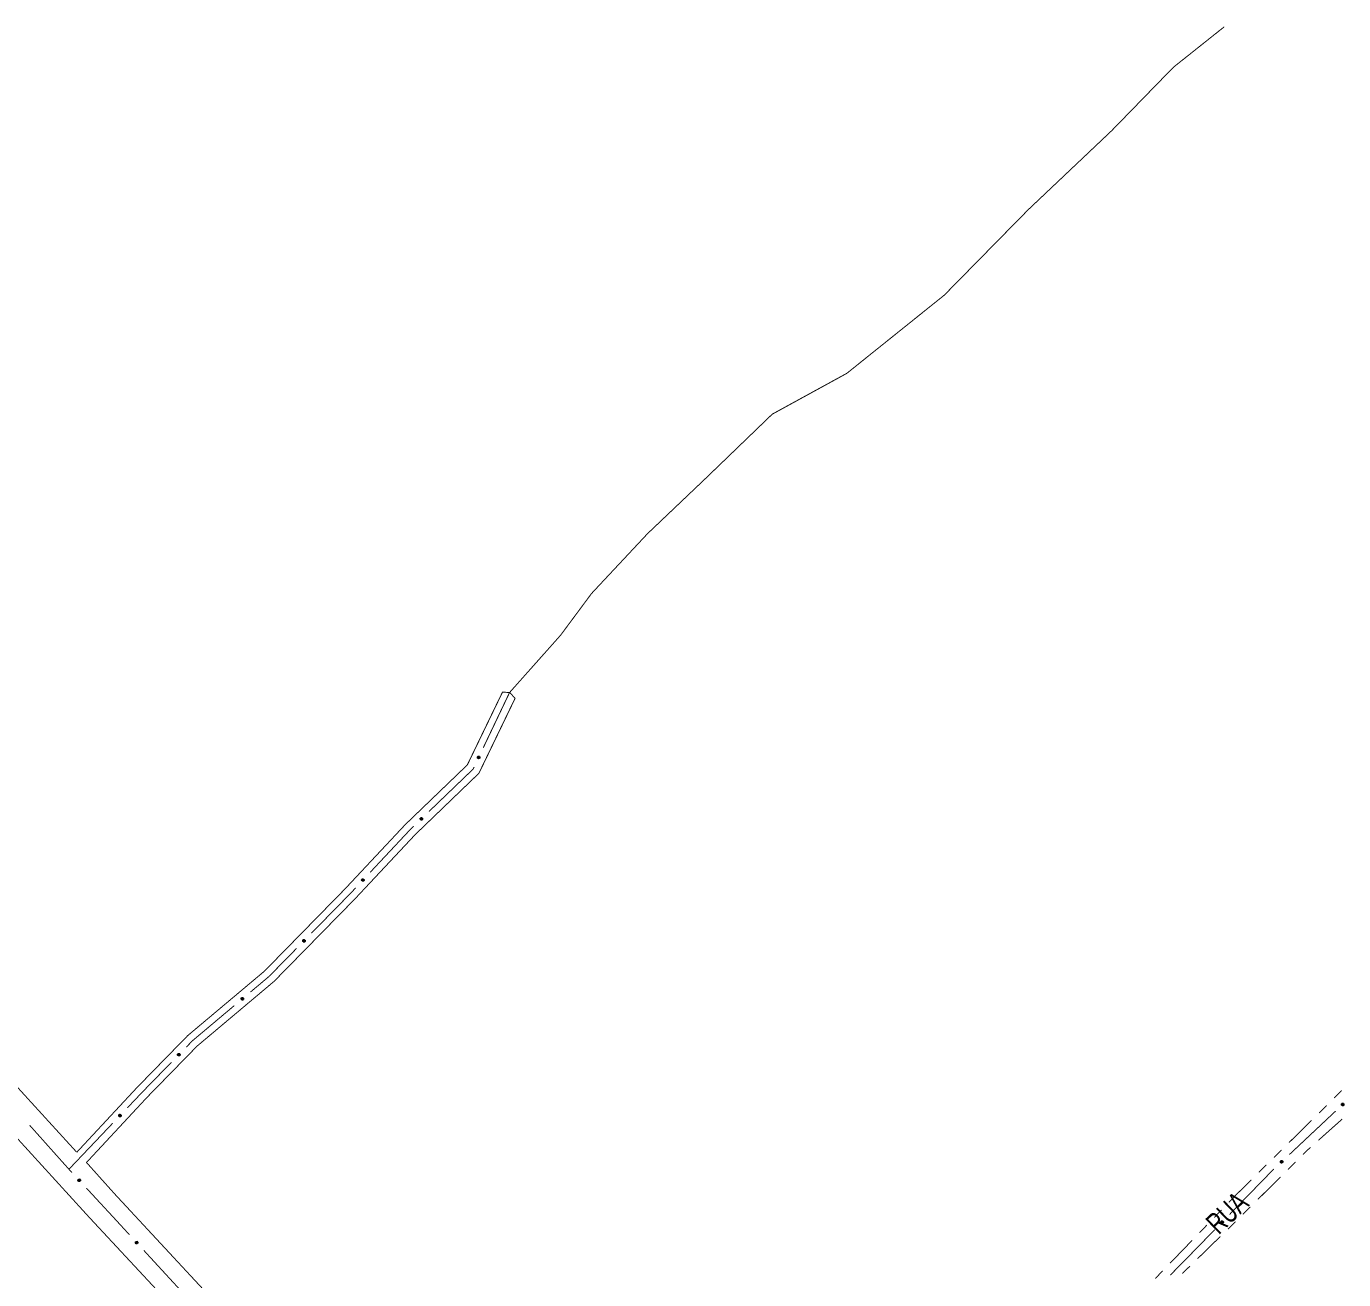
# Model space of a CAD drawing. Extents: x 205150 to 206910, y 4858726 to 4860849.
# Drawn here: x 205799.8 to 206048.7, y 4859552.2 to 4859789 of the extents above; entities that cross this region are included whole.
import ezdxf

# ---------------------------------------------------------------- set-up
doc = ezdxf.new("R2010")
doc.units = 0
doc.header["$LTSCALE"] = 1.5
doc.header["$MEASUREMENT"] = 0
doc.linetypes.add('TRACO_15', pattern=[3, 2, -1])
doc.linetypes.add('TRACO_25', pattern=[8, 3, -1, 1, -1, 1, -1])
for name, color, linetype in [('SV-CAMINHO-TRILHA', 20, 'CONTINUOUS'), ('SV-EIXO-ROD-ESTR', 7, 'CONTINUOUS'), ('SV-EIXO-RUA-N-PAV', 6, 'CONTINUOUS'), ('SV-EST-MUNIC-PAV', 20, 'CONTINUOUS'), ('SV-RUA-NAO-PAV-S-GUIA-C-GUIA', 7, 'CONTINUOUS'), ('SV-TXT-RUA-N-PAV-S-GUIA-C-GUIA', 7, 'CONTINUOUS')]:
    doc.layers.add(name, color=color, linetype=linetype)
doc.styles.add('ARIAL', font='ARIAL.TTF')

msp = doc.modelspace()

# ---------------------------------------------------------------- linework, layer by layer
at = {"layer": 'SV-CAMINHO-TRILHA', "linetype": 'TRACO_15', "const_width": 0.18, "flags": 128}
msp.add_lwpolyline([(205891.12, 4859663.18), (205900.76, 4859674.01), (205906.6, 4859681.88), (205917.18, 4859693.19), (205927.98, 4859703.46), (205940.74, 4859715.76), (205954.84, 4859723.48), (205973.25, 4859738.25), (205989.13, 4859754.41), (206004.89, 4859769.33), (206016.55, 4859781.31), (206026.15, 4859788.95)], dxfattribs=at)
at = {"layer": 'SV-EIXO-ROD-ESTR', "const_width": 0.18, "flags": 128}
for points in [[(205807.85, 4859573.1), (205800.42, 4859581.42)], [(205808.43, 4859572.48), (205807.85, 4859573.1)], [(205815.3, 4859565.05), (205811.15, 4859569.54)], [(205815.9, 4859564.41), (205815.3, 4859565.05)], [(205819.28, 4859560.73), (205815.9, 4859564.41)], [(205830.11, 4859548.95), (205821.99, 4859557.78)]]:
    msp.add_lwpolyline(points, dxfattribs=at)
at = {"layer": 'SV-EIXO-ROD-ESTR', "flags": 128}
for points in [[(205809.8, 4859570.83), (205809.75, 4859570.83), (205809.71, 4859570.84), (205809.68, 4859570.86), (205809.66, 4859570.89), (205809.63, 4859570.91), (205809.62, 4859570.95), (205809.61, 4859570.99), (205809.61, 4859571.04), (205809.62, 4859571.08), (205809.64, 4859571.11), (205809.67, 4859571.14), (205809.69, 4859571.16), (205809.73, 4859571.17), (205809.77, 4859571.18), (205809.82, 4859571.18), (205809.86, 4859571.17), (205809.89, 4859571.15), (205809.92, 4859571.13), (205809.94, 4859571.1), (205809.95, 4859571.06), (205809.96, 4859571.02), (205809.96, 4859570.97), (205809.95, 4859570.93), (205809.93, 4859570.9), (205809.91, 4859570.88), (205809.88, 4859570.86), (205809.85, 4859570.84), (205809.8, 4859570.83)], [(205820.65, 4859559.07), (205820.61, 4859559.07), (205820.56, 4859559.09), (205820.53, 4859559.1), (205820.51, 4859559.13), (205820.49, 4859559.16), (205820.47, 4859559.19), (205820.46, 4859559.23), (205820.46, 4859559.28), (205820.48, 4859559.32), (205820.49, 4859559.35), (205820.52, 4859559.38), (205820.55, 4859559.4), (205820.58, 4859559.42), (205820.62, 4859559.42), (205820.67, 4859559.42), (205820.71, 4859559.41), (205820.74, 4859559.39), (205820.77, 4859559.37), (205820.79, 4859559.34), (205820.81, 4859559.31), (205820.81, 4859559.27), (205820.81, 4859559.22), (205820.8, 4859559.18), (205820.78, 4859559.14), (205820.76, 4859559.12), (205820.73, 4859559.1), (205820.7, 4859559.08), (205820.65, 4859559.07)]]:
    msp.add_lwpolyline(points, close=True, dxfattribs=at)
for points in [[(205809.85, 4859570.84), (205809.61, 4859571.04)], [(205809.83, 4859570.84), (205809.61, 4859571.01)], [(205809.8, 4859570.83), (205809.61, 4859570.99)], [(205809.88, 4859570.86), (205809.62, 4859571.08)], [(205809.86, 4859570.85), (205809.62, 4859571.05)], [(205809.78, 4859570.83), (205809.62, 4859570.96)], [(205809.75, 4859570.83), (205809.62, 4859570.95)], [(205809.73, 4859570.84), (205809.63, 4859570.92)], [(205809.71, 4859570.84), (205809.63, 4859570.91)], [(205809.91, 4859570.88), (205809.64, 4859571.11)], [(205809.89, 4859570.87), (205809.64, 4859571.09)], [(205809.92, 4859570.89), (205809.66, 4859571.12)], [(205809.93, 4859570.9), (205809.67, 4859571.14)], [(205809.94, 4859570.92), (205809.68, 4859571.15)], [(205809.95, 4859570.93), (205809.69, 4859571.16)], [(205809.95, 4859570.96), (205809.71, 4859571.16)], [(205809.96, 4859570.97), (205809.73, 4859571.17)], [(205809.96, 4859571), (205809.75, 4859571.18)], [(205809.96, 4859571.02), (205809.77, 4859571.18)], [(205809.95, 4859571.05), (205809.8, 4859571.18)], [(205809.95, 4859571.06), (205809.82, 4859571.18)], [(205809.94, 4859571.08), (205809.84, 4859571.17)], [(205809.94, 4859571.1), (205809.86, 4859571.17)], [(205820.7, 4859559.08), (205820.46, 4859559.28)], [(205820.65, 4859559.07), (205820.46, 4859559.23)], [(205820.71, 4859559.09), (205820.47, 4859559.3)], [(205820.68, 4859559.08), (205820.47, 4859559.25)], [(205820.63, 4859559.07), (205820.47, 4859559.2)], [(205820.61, 4859559.07), (205820.47, 4859559.19)], [(205820.73, 4859559.1), (205820.48, 4859559.32)], [(205820.76, 4859559.12), (205820.49, 4859559.35)], [(205820.74, 4859559.11), (205820.49, 4859559.33)], [(205820.58, 4859559.08), (205820.49, 4859559.17)], [(205820.56, 4859559.09), (205820.49, 4859559.16)], [(205820.77, 4859559.13), (205820.51, 4859559.37)], [(205820.78, 4859559.14), (205820.52, 4859559.38)], [(205820.79, 4859559.16), (205820.53, 4859559.39)], [(205820.8, 4859559.18), (205820.55, 4859559.4)], [(205820.81, 4859559.2), (205820.57, 4859559.41)], [(205820.81, 4859559.22), (205820.58, 4859559.42)], [(205820.81, 4859559.24), (205820.6, 4859559.42)], [(205820.81, 4859559.27), (205820.62, 4859559.42)], [(205820.8, 4859559.29), (205820.65, 4859559.42)], [(205820.81, 4859559.31), (205820.67, 4859559.42)], [(205820.79, 4859559.33), (205820.7, 4859559.41)], [(205820.79, 4859559.34), (205820.71, 4859559.41)]]:
    msp.add_lwpolyline(points, dxfattribs=at)
at = {"layer": 'SV-EIXO-RUA-N-PAV', "const_width": 0.18, "flags": 128}
for points in [[(205886.13, 4859652.72), (205890.86, 4859662.65)], [(205890.86, 4859662.65), (205891.12, 4859663.18)], [(205875.89, 4859640.7), (205883.82, 4859648.32)], [(205883.82, 4859648.32), (205884.23, 4859648.71)], [(205884.23, 4859648.71), (205884.41, 4859649.11)], [(205872.35, 4859637.29), (205873.01, 4859637.92)], [(205864.77, 4859629.2), (205872.29, 4859637.23)], [(205872.29, 4859637.23), (205872.35, 4859637.29)], [(205860.95, 4859625.12), (205862.04, 4859626.28)], [(205853.66, 4859617.69), (205860.66, 4859624.83)], [(205860.66, 4859624.83), (205860.95, 4859625.12)], [(205845.7, 4859609.57), (205850.86, 4859614.83)], [(205842.16, 4859606.59), (205845.22, 4859609.16)], [(205845.22, 4859609.16), (205845.7, 4859609.57)], [(205831.19, 4859597.38), (205839.09, 4859604.02)], [(205830.02, 4859596.18), (205830.72, 4859596.89)], [(205830.72, 4859596.89), (205831.19, 4859597.38)], [(205821.64, 4859587.6), (205827.22, 4859593.32)], [(205818.88, 4859584.69), (205821.63, 4859587.59)], [(205821.63, 4859587.59), (205821.64, 4859587.6)], [(206047.2, 4859584.09), (206038.45, 4859575.87)], [(205807.85, 4859573.1), (205816.12, 4859581.8)], [(206035.54, 4859573.14), (206035.24, 4859572.86)], [(206035.24, 4859572.86), (206027.15, 4859564.55)], [(206024.36, 4859561.69), (206020.17, 4859557.39)], [(206019.7, 4859556.91), (206015.97, 4859553.11)], [(206020.17, 4859557.39), (206019.7, 4859556.91)]]:
    msp.add_lwpolyline(points, dxfattribs=at)
at = {"layer": 'SV-EIXO-RUA-N-PAV', "flags": 128}
for points in [[(205885.11, 4859650.83), (205885.1, 4859650.88), (205885.09, 4859650.92), (205885.1, 4859650.96), (205885.11, 4859650.99), (205885.13, 4859651.02), (205885.15, 4859651.04), (205885.19, 4859651.07), (205885.23, 4859651.09), (205885.28, 4859651.09), (205885.31, 4859651.08), (205885.35, 4859651.07), (205885.38, 4859651.05), (205885.4, 4859651.03), (205885.43, 4859650.99), (205885.44, 4859650.95), (205885.45, 4859650.9), (205885.44, 4859650.87), (205885.43, 4859650.84), (205885.41, 4859650.8), (205885.39, 4859650.78), (205885.35, 4859650.75), (205885.3, 4859650.74), (205885.26, 4859650.73), (205885.23, 4859650.74), (205885.19, 4859650.75), (205885.16, 4859650.77), (205885.14, 4859650.79), (205885.11, 4859650.83)], [(205874.27, 4859639.29), (205874.27, 4859639.34), (205874.28, 4859639.38), (205874.3, 4859639.41), (205874.32, 4859639.44), (205874.35, 4859639.46), (205874.38, 4859639.48), (205874.42, 4859639.49), (205874.47, 4859639.49), (205874.52, 4859639.47), (205874.55, 4859639.46), (205874.58, 4859639.43), (205874.6, 4859639.41), (205874.61, 4859639.37), (205874.62, 4859639.33), (205874.62, 4859639.28), (205874.61, 4859639.24), (205874.59, 4859639.21), (205874.57, 4859639.18), (205874.54, 4859639.16), (205874.51, 4859639.14), (205874.47, 4859639.13), (205874.42, 4859639.14), (205874.38, 4859639.15), (205874.35, 4859639.16), (205874.32, 4859639.19), (205874.3, 4859639.22), (205874.28, 4859639.25), (205874.27, 4859639.29)], [(205863.22, 4859627.71), (205863.22, 4859627.76), (205863.23, 4859627.8), (205863.25, 4859627.84), (205863.27, 4859627.86), (205863.3, 4859627.89), (205863.33, 4859627.9), (205863.37, 4859627.92), (205863.42, 4859627.92), (205863.46, 4859627.91), (205863.49, 4859627.89), (205863.52, 4859627.87), (205863.54, 4859627.84), (205863.56, 4859627.81), (205863.57, 4859627.77), (205863.57, 4859627.72), (205863.57, 4859627.68), (205863.55, 4859627.65), (205863.53, 4859627.62), (205863.5, 4859627.6), (205863.47, 4859627.58), (205863.43, 4859627.57), (205863.38, 4859627.57), (205863.34, 4859627.57), (205863.31, 4859627.59), (205863.28, 4859627.61), (205863.25, 4859627.64), (205863.24, 4859627.67), (205863.22, 4859627.71)], [(205852.08, 4859616.23), (205852.08, 4859616.28), (205852.09, 4859616.32), (205852.11, 4859616.36), (205852.13, 4859616.38), (205852.16, 4859616.41), (205852.19, 4859616.42), (205852.23, 4859616.43), (205852.28, 4859616.44), (205852.32, 4859616.42), (205852.35, 4859616.41), (205852.38, 4859616.39), (205852.4, 4859616.36), (205852.42, 4859616.33), (205852.43, 4859616.29), (205852.43, 4859616.24), (205852.42, 4859616.19), (205852.41, 4859616.16), (205852.38, 4859616.14), (205852.35, 4859616.11), (205852.32, 4859616.1), (205852.28, 4859616.08), (205852.23, 4859616.08), (205852.19, 4859616.09), (205852.16, 4859616.11), (205852.13, 4859616.13), (205852.11, 4859616.16), (205852.09, 4859616.19), (205852.08, 4859616.23)], [(205840.44, 4859605.3), (205840.45, 4859605.34), (205840.46, 4859605.39), (205840.48, 4859605.42), (205840.51, 4859605.44), (205840.54, 4859605.46), (205840.57, 4859605.47), (205840.61, 4859605.48), (205840.66, 4859605.48), (205840.7, 4859605.46), (205840.73, 4859605.44), (205840.76, 4859605.42), (205840.78, 4859605.39), (205840.79, 4859605.35), (205840.8, 4859605.31), (205840.79, 4859605.26), (205840.78, 4859605.22), (205840.76, 4859605.19), (205840.73, 4859605.17), (205840.7, 4859605.15), (205840.67, 4859605.13), (205840.63, 4859605.13), (205840.58, 4859605.13), (205840.54, 4859605.15), (205840.51, 4859605.17), (205840.49, 4859605.19), (205840.47, 4859605.22), (205840.45, 4859605.25), (205840.44, 4859605.3)], [(205828.44, 4859594.72), (205828.44, 4859594.77), (205828.45, 4859594.81), (205828.47, 4859594.85), (205828.49, 4859594.87), (205828.52, 4859594.89), (205828.55, 4859594.91), (205828.59, 4859594.92), (205828.64, 4859594.92), (205828.68, 4859594.91), (205828.71, 4859594.9), (205828.74, 4859594.87), (205828.76, 4859594.85), (205828.78, 4859594.81), (205828.79, 4859594.77), (205828.79, 4859594.72), (205828.78, 4859594.68), (205828.76, 4859594.65), (205828.74, 4859594.62), (205828.71, 4859594.6), (205828.68, 4859594.58), (205828.64, 4859594.57), (205828.59, 4859594.57), (205828.55, 4859594.58), (205828.52, 4859594.6), (205828.49, 4859594.62), (205828.47, 4859594.65), (205828.45, 4859594.68), (205828.44, 4859594.72)], [(206048.72, 4859585.36), (206048.72, 4859585.31), (206048.71, 4859585.27), (206048.69, 4859585.23), (206048.66, 4859585.21), (206048.64, 4859585.19), (206048.6, 4859585.17), (206048.56, 4859585.16), (206048.51, 4859585.16), (206048.47, 4859585.18), (206048.44, 4859585.19), (206048.41, 4859585.22), (206048.39, 4859585.24), (206048.38, 4859585.28), (206048.37, 4859585.32), (206048.37, 4859585.37), (206048.38, 4859585.41), (206048.4, 4859585.44), (206048.42, 4859585.47), (206048.45, 4859585.49), (206048.48, 4859585.5), (206048.52, 4859585.51), (206048.57, 4859585.51), (206048.61, 4859585.5), (206048.64, 4859585.48), (206048.67, 4859585.46), (206048.69, 4859585.43), (206048.71, 4859585.4), (206048.72, 4859585.36)], [(205817.32, 4859583.22), (205817.32, 4859583.27), (205817.33, 4859583.31), (205817.34, 4859583.34), (205817.37, 4859583.37), (205817.39, 4859583.39), (205817.42, 4859583.41), (205817.46, 4859583.42), (205817.51, 4859583.42), (205817.56, 4859583.41), (205817.59, 4859583.4), (205817.62, 4859583.37), (205817.64, 4859583.35), (205817.66, 4859583.31), (205817.67, 4859583.27), (205817.67, 4859583.22), (205817.66, 4859583.18), (205817.64, 4859583.15), (205817.62, 4859583.12), (205817.59, 4859583.1), (205817.56, 4859583.08), (205817.52, 4859583.07), (205817.47, 4859583.07), (205817.43, 4859583.08), (205817.4, 4859583.09), (205817.37, 4859583.12), (205817.35, 4859583.14), (205817.33, 4859583.17), (205817.32, 4859583.22)], [(206037.18, 4859574.52), (206037.17, 4859574.47), (206037.16, 4859574.43), (206037.14, 4859574.4), (206037.12, 4859574.38), (206037.09, 4859574.35), (206037.06, 4859574.34), (206037.02, 4859574.33), (206036.97, 4859574.33), (206036.93, 4859574.34), (206036.9, 4859574.36), (206036.87, 4859574.38), (206036.85, 4859574.41), (206036.83, 4859574.45), (206036.82, 4859574.49), (206036.83, 4859574.54), (206036.84, 4859574.58), (206036.86, 4859574.61), (206036.88, 4859574.63), (206036.91, 4859574.66), (206036.94, 4859574.67), (206036.98, 4859574.68), (206037.03, 4859574.68), (206037.07, 4859574.67), (206037.1, 4859574.65), (206037.13, 4859574.63), (206037.15, 4859574.6), (206037.17, 4859574.57), (206037.18, 4859574.52)], [(206025.93, 4859563.15), (206025.93, 4859563.1), (206025.93, 4859563.06), (206025.91, 4859563.02), (206025.88, 4859563), (206025.86, 4859562.98), (206025.83, 4859562.96), (206025.79, 4859562.95), (206025.74, 4859562.95), (206025.69, 4859562.96), (206025.66, 4859562.97), (206025.63, 4859563), (206025.61, 4859563.02), (206025.59, 4859563.06), (206025.58, 4859563.1), (206025.58, 4859563.14), (206025.59, 4859563.19), (206025.61, 4859563.22), (206025.63, 4859563.25), (206025.66, 4859563.27), (206025.69, 4859563.29), (206025.73, 4859563.3), (206025.78, 4859563.3), (206025.82, 4859563.29), (206025.85, 4859563.27), (206025.88, 4859563.25), (206025.9, 4859563.22), (206025.92, 4859563.19), (206025.93, 4859563.15)]]:
    msp.add_lwpolyline(points, close=True, dxfattribs=at)
for points in [[(205885.09, 4859650.92), (205885.13, 4859651.02)], [(205885.09, 4859650.9), (205885.14, 4859651.02)], [(205885.1, 4859650.86), (205885.17, 4859651.05)], [(205885.1, 4859650.88), (205885.15, 4859651.04)], [(205885.11, 4859650.83), (205885.19, 4859651.07)], [(205885.13, 4859650.81), (205885.21, 4859651.07)], [(205885.14, 4859650.79), (205885.23, 4859651.09)], [(205885.15, 4859650.79), (205885.25, 4859651.08)], [(205885.16, 4859650.77), (205885.28, 4859651.09)], [(205885.18, 4859650.77), (205885.29, 4859651.08)], [(205885.19, 4859650.75), (205885.31, 4859651.08)], [(205885.21, 4859650.75), (205885.33, 4859651.08)], [(205885.23, 4859650.74), (205885.35, 4859651.07)], [(205885.25, 4859650.74), (205885.36, 4859651.06)], [(205885.26, 4859650.73), (205885.38, 4859651.05)], [(205885.29, 4859650.74), (205885.39, 4859651.04)], [(205885.3, 4859650.74), (205885.4, 4859651.03)], [(205885.33, 4859650.75), (205885.41, 4859651.01)], [(205885.35, 4859650.75), (205885.43, 4859650.99)], [(205885.37, 4859650.77), (205885.43, 4859650.96)], [(205885.39, 4859650.78), (205885.44, 4859650.95)], [(205885.4, 4859650.8), (205885.44, 4859650.92)], [(205885.41, 4859650.8), (205885.45, 4859650.9)], [(205874.27, 4859639.29), (205874.42, 4859639.49)], [(205874.27, 4859639.34), (205874.38, 4859639.48)], [(205874.27, 4859639.32), (205874.4, 4859639.48)], [(205874.28, 4859639.25), (205874.47, 4859639.49)], [(205874.28, 4859639.27), (205874.45, 4859639.48)], [(205874.28, 4859639.38), (205874.35, 4859639.46)], [(205874.28, 4859639.36), (205874.36, 4859639.46)], [(205874.29, 4859639.23), (205874.49, 4859639.48)], [(205874.3, 4859639.22), (205874.52, 4859639.47)], [(205874.31, 4859639.21), (205874.53, 4859639.46)], [(205874.32, 4859639.19), (205874.55, 4859639.46)], [(205874.34, 4859639.18), (205874.56, 4859639.44)], [(205874.35, 4859639.16), (205874.58, 4859639.43)], [(205874.37, 4859639.16), (205874.58, 4859639.42)], [(205874.38, 4859639.15), (205874.6, 4859639.41)], [(205874.4, 4859639.14), (205874.6, 4859639.39)], [(205874.42, 4859639.14), (205874.61, 4859639.37)], [(205874.44, 4859639.14), (205874.62, 4859639.35)], [(205874.47, 4859639.13), (205874.62, 4859639.33)], [(205874.49, 4859639.15), (205874.62, 4859639.3)], [(205874.51, 4859639.14), (205874.62, 4859639.28)], [(205874.53, 4859639.16), (205874.61, 4859639.26)], [(205874.54, 4859639.16), (205874.61, 4859639.24)], [(205863.22, 4859627.71), (205863.37, 4859627.92)], [(205863.22, 4859627.76), (205863.33, 4859627.9)], [(205863.22, 4859627.74), (205863.34, 4859627.9)], [(205863.23, 4859627.69), (205863.39, 4859627.91)], [(205863.23, 4859627.8), (205863.3, 4859627.89)], [(205863.23, 4859627.78), (205863.31, 4859627.89)], [(205863.24, 4859627.67), (205863.42, 4859627.92)], [(205863.25, 4859627.64), (205863.46, 4859627.91)], [(205863.25, 4859627.66), (205863.43, 4859627.91)], [(205863.27, 4859627.63), (205863.47, 4859627.9)], [(205863.28, 4859627.61), (205863.49, 4859627.89)], [(205863.29, 4859627.6), (205863.51, 4859627.88)], [(205863.31, 4859627.59), (205863.52, 4859627.87)], [(205863.33, 4859627.58), (205863.53, 4859627.86)], [(205863.34, 4859627.57), (205863.54, 4859627.84)], [(205863.36, 4859627.57), (205863.55, 4859627.82)], [(205863.38, 4859627.57), (205863.56, 4859627.81)], [(205863.41, 4859627.57), (205863.57, 4859627.79)], [(205863.43, 4859627.57), (205863.57, 4859627.77)], [(205863.45, 4859627.58), (205863.57, 4859627.74)], [(205863.47, 4859627.58), (205863.57, 4859627.72)], [(205863.49, 4859627.59), (205863.57, 4859627.7)], [(205863.5, 4859627.6), (205863.57, 4859627.68)], [(205852.08, 4859616.23), (205852.23, 4859616.43)], [(205852.08, 4859616.28), (205852.19, 4859616.42)], [(205852.08, 4859616.26), (205852.2, 4859616.42)], [(205852.09, 4859616.19), (205852.28, 4859616.44)], [(205852.09, 4859616.21), (205852.25, 4859616.43)], [(205852.09, 4859616.32), (205852.16, 4859616.41)], [(205852.09, 4859616.31), (205852.17, 4859616.41)], [(205852.1, 4859616.18), (205852.3, 4859616.43)], [(205852.11, 4859616.16), (205852.32, 4859616.42)], [(205852.12, 4859616.15), (205852.33, 4859616.41)], [(205852.13, 4859616.13), (205852.35, 4859616.41)], [(205852.15, 4859616.12), (205852.37, 4859616.39)], [(205852.16, 4859616.11), (205852.38, 4859616.39)], [(205852.18, 4859616.1), (205852.39, 4859616.37)], [(205852.19, 4859616.09), (205852.4, 4859616.36)], [(205852.22, 4859616.09), (205852.41, 4859616.34)], [(205852.23, 4859616.08), (205852.42, 4859616.33)], [(205852.26, 4859616.09), (205852.42, 4859616.3)], [(205852.28, 4859616.08), (205852.43, 4859616.29)], [(205852.31, 4859616.1), (205852.43, 4859616.25)], [(205852.32, 4859616.1), (205852.43, 4859616.24)], [(205852.34, 4859616.11), (205852.42, 4859616.21)], [(205852.35, 4859616.11), (205852.42, 4859616.19)], [(205840.44, 4859605.3), (205840.61, 4859605.48)], [(205840.45, 4859605.25), (205840.66, 4859605.48)], [(205840.45, 4859605.27), (205840.63, 4859605.48)], [(205840.45, 4859605.34), (205840.57, 4859605.47)], [(205840.45, 4859605.32), (205840.58, 4859605.47)], [(205840.46, 4859605.24), (205840.68, 4859605.47)], [(205840.46, 4859605.39), (205840.54, 4859605.46)], [(205840.46, 4859605.37), (205840.55, 4859605.46)], [(205840.47, 4859605.22), (205840.7, 4859605.46)], [(205840.48, 4859605.21), (205840.71, 4859605.45)], [(205840.49, 4859605.19), (205840.73, 4859605.44)], [(205840.5, 4859605.18), (205840.75, 4859605.43)], [(205840.51, 4859605.17), (205840.76, 4859605.42)], [(205840.53, 4859605.16), (205840.77, 4859605.4)], [(205840.54, 4859605.15), (205840.78, 4859605.39)], [(205840.56, 4859605.14), (205840.78, 4859605.37)], [(205840.58, 4859605.13), (205840.79, 4859605.35)], [(205840.61, 4859605.13), (205840.79, 4859605.33)], [(205840.63, 4859605.13), (205840.8, 4859605.31)], [(205840.65, 4859605.14), (205840.79, 4859605.28)], [(205840.67, 4859605.13), (205840.79, 4859605.26)], [(205840.69, 4859605.15), (205840.78, 4859605.24)], [(205840.7, 4859605.15), (205840.78, 4859605.22)], [(205828.44, 4859594.72), (205828.59, 4859594.92)], [(205828.44, 4859594.77), (205828.55, 4859594.91)], [(205828.44, 4859594.75), (205828.56, 4859594.91)], [(205828.44, 4859594.79), (205828.53, 4859594.9)], [(205828.45, 4859594.68), (205828.64, 4859594.92)], [(205828.45, 4859594.7), (205828.61, 4859594.92)], [(205828.45, 4859594.81), (205828.52, 4859594.89)], [(205828.46, 4859594.67), (205828.65, 4859594.92)], [(205828.47, 4859594.65), (205828.68, 4859594.91)], [(205828.48, 4859594.64), (205828.69, 4859594.9)], [(205828.49, 4859594.62), (205828.71, 4859594.9)], [(205828.51, 4859594.61), (205828.73, 4859594.88)], [(205828.52, 4859594.6), (205828.74, 4859594.87)], [(205828.54, 4859594.59), (205828.75, 4859594.86)], [(205828.55, 4859594.58), (205828.76, 4859594.85)], [(205828.57, 4859594.58), (205828.77, 4859594.83)], [(205828.59, 4859594.57), (205828.78, 4859594.81)], [(205828.62, 4859594.58), (205828.78, 4859594.79)], [(205828.64, 4859594.57), (205828.79, 4859594.77)], [(205828.66, 4859594.58), (205828.79, 4859594.74)], [(205828.68, 4859594.58), (205828.79, 4859594.72)], [(205828.7, 4859594.6), (205828.78, 4859594.7)], [(205828.71, 4859594.6), (205828.78, 4859594.68)], [(206048.52, 4859585.51), (206048.37, 4859585.32)], [(206048.55, 4859585.51), (206048.37, 4859585.3)], [(206048.48, 4859585.5), (206048.37, 4859585.37)], [(206048.5, 4859585.5), (206048.37, 4859585.35)], [(206048.57, 4859585.51), (206048.38, 4859585.28)], [(206048.45, 4859585.49), (206048.38, 4859585.41)], [(206048.46, 4859585.49), (206048.38, 4859585.39)], [(206048.59, 4859585.51), (206048.39, 4859585.26)], [(206048.61, 4859585.5), (206048.39, 4859585.24)], [(206048.63, 4859585.49), (206048.4, 4859585.23)], [(206048.64, 4859585.48), (206048.41, 4859585.22)], [(205817.32, 4859583.22), (205817.46, 4859583.42)], [(205817.32, 4859583.27), (205817.42, 4859583.41)], [(205817.32, 4859583.24), (205817.44, 4859583.41)], [(205817.32, 4859583.29), (205817.4, 4859583.39)], [(205817.33, 4859583.17), (205817.51, 4859583.42)], [(205817.33, 4859583.2), (205817.49, 4859583.42)], [(205817.33, 4859583.31), (205817.39, 4859583.39)], [(205817.34, 4859583.16), (205817.53, 4859583.41)], [(205817.35, 4859583.14), (205817.56, 4859583.41)], [(205817.36, 4859583.13), (205817.57, 4859583.4)], [(205817.37, 4859583.12), (205817.59, 4859583.4)], [(205817.39, 4859583.11), (205817.6, 4859583.38)], [(205817.4, 4859583.09), (205817.62, 4859583.37)], [(205817.42, 4859583.09), (205817.63, 4859583.36)], [(205817.43, 4859583.08), (205817.64, 4859583.35)], [(205817.46, 4859583.07), (205817.65, 4859583.33)], [(205817.47, 4859583.07), (205817.66, 4859583.31)], [(205817.5, 4859583.07), (205817.66, 4859583.29)], [(205817.52, 4859583.07), (205817.67, 4859583.27)], [(205817.55, 4859583.08), (205817.67, 4859583.24)], [(205817.56, 4859583.08), (205817.67, 4859583.22)], [(205817.58, 4859583.09), (205817.66, 4859583.2)], [(205817.59, 4859583.1), (205817.66, 4859583.18)], [(206048.66, 4859585.47), (206048.43, 4859585.21)], [(206048.67, 4859585.46), (206048.44, 4859585.19)], [(206048.68, 4859585.44), (206048.46, 4859585.19)], [(206048.69, 4859585.43), (206048.47, 4859585.18)], [(206048.7, 4859585.41), (206048.5, 4859585.17)], [(206048.71, 4859585.4), (206048.51, 4859585.16)], [(206048.71, 4859585.38), (206048.54, 4859585.17)], [(206048.72, 4859585.36), (206048.56, 4859585.16)], [(206048.72, 4859585.33), (206048.59, 4859585.17)], [(206048.72, 4859585.31), (206048.6, 4859585.17)], [(206048.71, 4859585.28), (206048.63, 4859585.19)], [(206048.71, 4859585.27), (206048.64, 4859585.19)], [(206036.98, 4859574.68), (206036.82, 4859574.49)], [(206037.03, 4859574.68), (206036.83, 4859574.45)], [(206037, 4859574.68), (206036.83, 4859574.47)], [(206036.94, 4859574.67), (206036.83, 4859574.54)], [(206036.96, 4859574.67), (206036.83, 4859574.52)], [(206036.92, 4859574.66), (206036.83, 4859574.56)], [(206037.05, 4859574.67), (206036.84, 4859574.43)], [(206036.91, 4859574.66), (206036.84, 4859574.58)], [(206037.07, 4859574.67), (206036.85, 4859574.41)], [(206037.08, 4859574.66), (206036.86, 4859574.4)], [(206037.1, 4859574.65), (206036.87, 4859574.38)], [(206037.11, 4859574.64), (206036.88, 4859574.37)], [(206037.13, 4859574.63), (206036.9, 4859574.36)], [(206037.14, 4859574.61), (206036.92, 4859574.35)], [(206037.15, 4859574.6), (206036.93, 4859574.34)], [(206037.15, 4859574.58), (206036.95, 4859574.34)], [(206037.17, 4859574.57), (206036.97, 4859574.33)], [(206037.17, 4859574.55), (206037, 4859574.33)], [(206037.18, 4859574.52), (206037.02, 4859574.33)], [(206037.17, 4859574.5), (206037.05, 4859574.34)], [(206037.17, 4859574.47), (206037.06, 4859574.34)], [(206037.17, 4859574.45), (206037.08, 4859574.35)], [(206037.16, 4859574.43), (206037.09, 4859574.35)], [(206025.73, 4859563.3), (206025.58, 4859563.1)], [(206025.69, 4859563.29), (206025.58, 4859563.14)], [(206025.78, 4859563.3), (206025.59, 4859563.06)], [(206025.75, 4859563.29), (206025.59, 4859563.08)], [(206025.71, 4859563.29), (206025.59, 4859563.13)], [(206025.66, 4859563.27), (206025.59, 4859563.19)], [(206025.67, 4859563.27), (206025.59, 4859563.17)], [(206025.82, 4859563.29), (206025.61, 4859563.02)], [(206025.8, 4859563.29), (206025.61, 4859563.04)], [(206025.84, 4859563.28), (206025.62, 4859563.01)], [(206025.85, 4859563.27), (206025.63, 4859563)], [(206025.87, 4859563.26), (206025.65, 4859562.99)], [(206025.88, 4859563.25), (206025.66, 4859562.97)], [(206025.89, 4859563.23), (206025.68, 4859562.97)], [(206025.9, 4859563.22), (206025.69, 4859562.96)], [(206025.91, 4859563.2), (206025.72, 4859562.95)], [(206025.92, 4859563.19), (206025.74, 4859562.95)], [(206025.93, 4859563.17), (206025.76, 4859562.95)], [(206025.93, 4859563.15), (206025.79, 4859562.95)], [(206025.93, 4859563.12), (206025.81, 4859562.96)], [(206025.93, 4859563.1), (206025.83, 4859562.96)], [(206025.93, 4859563.08), (206025.85, 4859562.97)], [(206025.93, 4859563.06), (206025.86, 4859562.98)]]:
    msp.add_lwpolyline(points, dxfattribs=at)
at = {"layer": 'SV-EST-MUNIC-PAV', "linetype": 'Continuous', "const_width": 0.18, "flags": 128}
for points in [[(205796.47, 4859590.4), (205809.28, 4859576.36)], [(205842.41, 4859531), (205811.66, 4859564.04), (205796.47, 4859580.71)], [(205811.15, 4859574.4), (205816.47, 4859568.46), (205879.67, 4859500.37), (205899.67, 4859478.45)]]:
    msp.add_lwpolyline(points, dxfattribs=at)
at = {"layer": 'SV-RUA-NAO-PAV-S-GUIA-C-GUIA', "linetype": 'TRACO_25', "const_width": 0.18, "flags": 128}
for points in [[(205809.32, 4859576.3), (205820.68, 4859588.51), (205830.29, 4859598.35), (205844.8, 4859610.54), (205859.99, 4859626.04), (205871.4, 4859638.22), (205883.13, 4859649.5), (205889.77, 4859663.24), (205891.12, 4859663.18), (205892.16, 4859662.09)], [(205811.12, 4859574.33), (205822.6, 4859586.68), (205832.1, 4859596.4), (205846.6, 4859608.59), (205861.91, 4859624.2), (205873.3, 4859636.35), (205885.32, 4859647.92), (205892.16, 4859662.09)]]:
    msp.add_lwpolyline(points, dxfattribs=at)
at = {"layer": 'SV-RUA-NAO-PAV-S-GUIA-C-GUIA', "const_width": 0.18, "flags": 128}
for points in [[(206046.93, 4859586.56), (206048.36, 4859587.97)], [(206044.09, 4859583.75), (206045.51, 4859585.16)], [(206038.39, 4859578.13), (206042.66, 4859582.35)], [(206043.97, 4859578.59), (206048.44, 4859582.58)], [(206035.55, 4859575.32), (206036.97, 4859576.73)], [(206041.02, 4859575.88), (206041.73, 4859576.58)], [(206041.73, 4859576.58), (206041.81, 4859576.66)], [(206041.81, 4859576.66), (206042.47, 4859577.25)], [(206032.7, 4859572.51), (206034.12, 4859573.92)], [(206038.19, 4859573.06), (206039.61, 4859574.47)], [(206028.38, 4859568.25), (206031.28, 4859571.11)], [(206032.52, 4859567.41), (206036.77, 4859571.64)], [(206027.73, 4859567.58), (206028.38, 4859568.25)], [(206027.04, 4859566.86), (206027.73, 4859567.58)], [(206029.69, 4859564.59), (206031.1, 4859566)], [(206024.26, 4859563.98), (206025.65, 4859565.42)], [(206027.55, 4859562.48), (206028.18, 4859563.09)], [(206028.18, 4859563.09), (206028.27, 4859563.18)], [(206021.48, 4859561.11), (206022.87, 4859562.55)], [(206026.84, 4859561.78), (206027.55, 4859562.48)], [(206015.92, 4859555.35), (206020.09, 4859559.67)], [(206021.11, 4859556.2), (206025.4, 4859560.39)], [(206013.14, 4859552.48), (206014.53, 4859553.91)], [(206018.24, 4859553.41), (206019.67, 4859554.8)]]:
    msp.add_lwpolyline(points, dxfattribs=at)

# ---------------------------------------------------------------- texts
at = {"layer": 'SV-TXT-RUA-N-PAV-S-GUIA-C-GUIA', "style": 'ARIAL', "width": 0.7}
msp.add_text('RUA', height=4, rotation=44, dxfattribs=at).set_placement((206025.11, 4859560.59))

doc.saveas('drawing.dxf')
